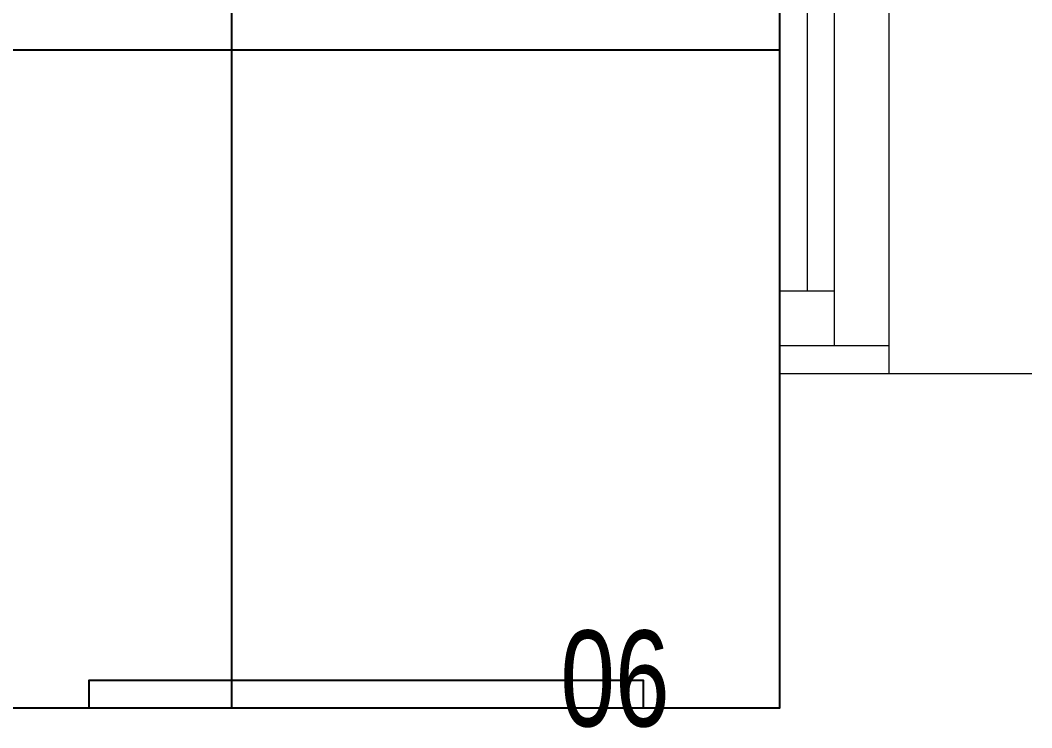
# Model space of a CAD drawing. Extents: x -560814 to 57327, y -29287 to 19916.
# Drawn here: x 48283 to 49206, y 5517 to 6162 of the extents above; entities that cross this region are included whole.
import ezdxf

# ---------------------------------------------------------------- set-up
doc = ezdxf.new("R2010")
doc.units = 0
doc.header["$LTSCALE"] = 0.25
doc.linetypes.add('DASHDOT', pattern=[25.4, 12.7, -6.35, 0, -6.35])
for name, color, linetype, lineweight in [('01-First Floor$0$72_EGR_EQP_TAG', 142, 'Continuous', 5), ('01-First Floor$0$Aluminum', 251, 'Continuous', 5), ('01-First Floor$0$LOADING', 253, 'Continuous', 5), ('01-First Floor$0$Walls', 251, 'Continuous', 5), ('E-LITE-CLNG-CNDT', 6, 'DASHDOT', 35), ('T-DATA-DIM', 251, 'DASHDOT', 25)]:
    doc.layers.add(name, color=color, linetype=linetype, lineweight=lineweight)
doc.layers.add('01-First Floor$0$FALSE CEILING', color=251, linetype='Continuous')
doc.styles.add('01-First Floor$0$X3G_ENTITY_257CFD', font='swisscl.ttf', dxfattribs={"height": 200})
doc.styles.add('DC_SIMPLEX', font='SIMPLEX.shx', dxfattribs={"width": 0.7})
doc.dimstyles.new('DevCad-MM', dxfattribs={"dimscale": 0.01, "dimtxt": 2, "dimasz": 2, "dimexe": 1, "dimexo": 1, "dimgap": 0.6, "dimtad": 1, "dimdec": 0, "dimrnd": 10, "dimzin": 1, "dimdsep": 46, "dimtxsty": 'DC_SIMPLEX', "dimblk1": 'OBLIQUE', "dimblk2": 'OBLIQUE', "dimsah": 1, "dimcen": 3, "dimclrd": 256, "dimclre": 256, "dimclrt": 45, "dimadec": 0, "dimazin": 0, "dimtfac": 1, "dimtdec": 0, "dimtix": 1, "dimtmove": 2, "dimatfit": 2, "dimldrblk": 'OBLIQUE', "dimfxl": 1, "dimtolj": 1, "dimtzin": 0, "dimarcsym": 0})

# ---------------------------------------------------------------- blocks, each defined once
blk = doc.blocks.new('01-First Floor')
at = {"layer": '01-First Floor$0$Aluminum'}
for p, q in [((48976, 5840), (48976, 7340)), ((49076, 5840), (49076, 7340)), ((49026, 5865), (49026, 7315)), ((49001, 7265), (49001, 5915)), ((49026, 5915), (48976, 5915)), ((49076, 5865), (48976, 5865))]:
    blk.add_line(p, q, dxfattribs=at)
at = {"layer": '01-First Floor$0$FALSE CEILING', "linetype": 'Continuous'}
for p, q in [((48476, 5535), (48476, 8565.12)), ((45476, 6135), (48976, 6135))]:
    blk.add_line(p, q, dxfattribs=at)
at = {"layer": '01-First Floor$0$FALSE CEILING'}
blk.add_lwpolyline([(45476, 5535), (48976, 5535), (48976, 8565.12), (45476, 8565.12)], close=True, dxfattribs=at)
at = {"layer": '01-First Floor$0$FALSE CEILING', "elevation": -0.1}
blk.add_lwpolyline([(48851.65, 5535), (48851.65, 5560), (48345.65, 5560), (48345.65, 5535), (48851.65, 5535)], dxfattribs=at)
at = {"layer": '01-First Floor$0$LOADING', "elevation": -0.1}
blk.add_lwpolyline([(48851.65, 5535), (48851.65, 5560), (48345.65, 5560), (48345.65, 5535), (48851.65, 5535)], dxfattribs=at)
at = {"layer": '01-First Floor$0$Walls'}
for p, q in [((48976, 5535), (48976, 5840)), ((48976, 5840), (49206, 5840)), ((45476, 5535), (48976, 5535))]:
    blk.add_line(p, q, dxfattribs=at)
at = {"layer": '01-First Floor$0$72_EGR_EQP_TAG', "insert": (48825.77, 5605.48, -0.1), "char_height": 87.473, "attachment_point": 2, "style": '01-First Floor$0$X3G_ENTITY_257CFD'}
blk.add_mtext('06', dxfattribs=at)
blk = doc.blocks.new('_OBLIQUE')
at = {"color": 0, "linetype": 'ByBlock'}
blk.add_line((-0.5, -0.5), (0.5, 0.5), dxfattribs=at)
blk = doc.blocks.new('*D163')
at = {"layer": 'Defpoints', "color": 0, "linetype": 'Continuous', "transparency": 16777216}
for p in [(48976, 6391.97), (47930.31, 5838.09), (48976, 5807.17)]:
    blk.add_point(p, dxfattribs=at)
at = {"layer": 'T-DATA-DIM', "linetype": 'Continuous', "lineweight": -2, "transparency": 16777216}
for p, q in [((47930.31, 5938.09), (47930.31, 6491.97)), ((48976, 5907.17), (48976, 6491.97)), ((47930.31, 6391.97), (48976, 6391.97))]:
    blk.add_line(p, q, dxfattribs=at)
at = {"layer": 'T-DATA-DIM', "linetype": 'Continuous', "lineweight": -2, "transparency": 16777216, "xscale": 200, "yscale": 200, "zscale": 200, "rotation": 180}
blk.add_blockref('_OBLIQUE', (47930.31, 6391.97), dxfattribs=at)
at = {"layer": 'T-DATA-DIM', "linetype": 'Continuous', "lineweight": -2, "transparency": 16777216, "xscale": 200, "yscale": 200, "zscale": 200}
blk.add_blockref('_OBLIQUE', (48976, 6391.97), dxfattribs=at)
at = {"layer": 'T-DATA-DIM', "color": 45, "linetype": 'Continuous', "transparency": 16777216, "insert": (48453.15, 6551.97), "char_height": 200, "attachment_point": 5, "style": 'DC_SIMPLEX'}
blk.add_mtext('\\A1;1050', dxfattribs=at)

msp = doc.modelspace()

# ---------------------------------------------------------------- block references
at = {"layer": 'E-LITE-CLNG-CNDT'}
msp.add_blockref('01-First Floor', (0, 0), dxfattribs=at)

# ---------------------------------------------------------------- dimensions: what is measured, and where the dimension line sits
at = {"layer": 'T-DATA-DIM', "linetype": 'Continuous'}
dim = msp.add_linear_dim(base=(48976, 6391.97), p1=(47930.31, 5838.09), p2=(48976, 5807.17), dimstyle='DevCad-MM', dxfattribs=at)
dim.commit()
dim.dimension.update_dxf_attribs({"geometry": '*D163', "text_midpoint": (48453.15, 6551.97)})

doc.saveas('drawing.dxf')
